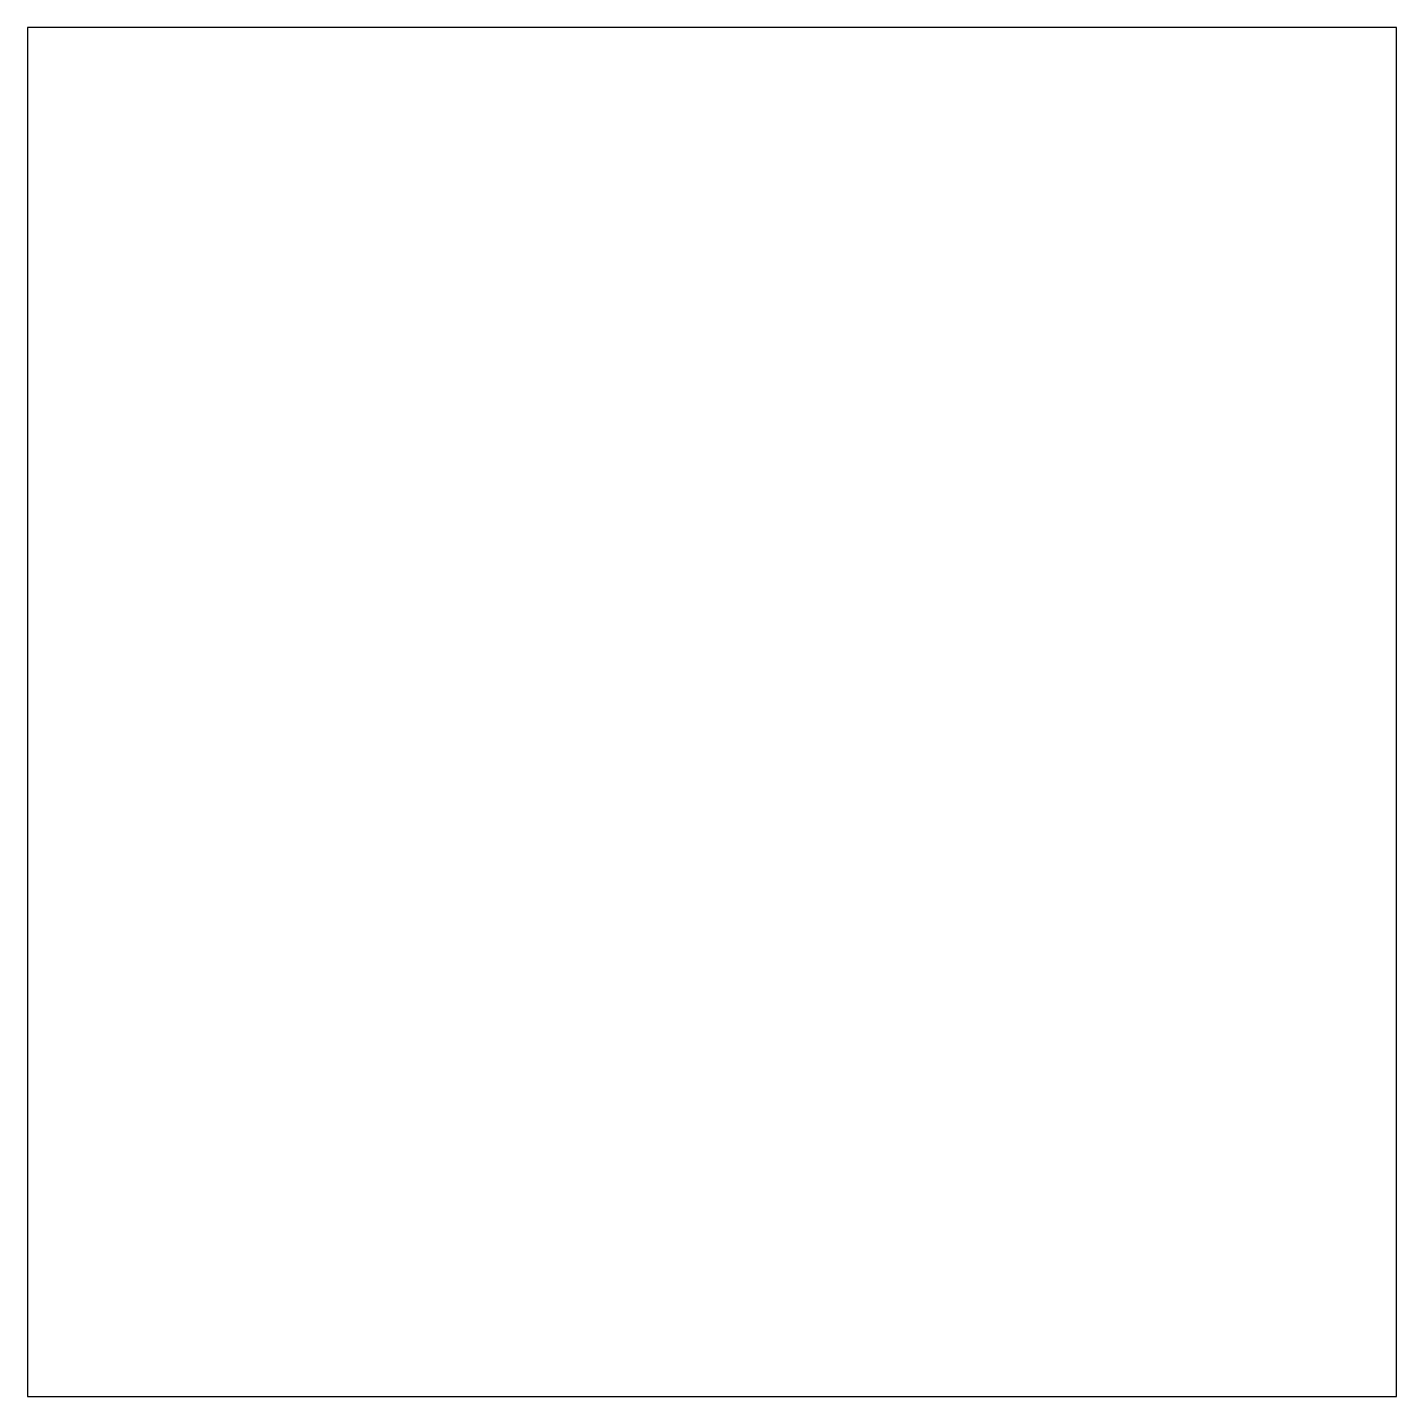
# Model space of a CAD drawing. Header units: millimetres. Extents: x 108 to 223, y -5 to 110.
import ezdxf

# ---------------------------------------------------------------- set-up
doc = ezdxf.new("R2010")
doc.units = ezdxf.units.MM
doc.layers.get('0').update_dxf_attribs({"linetype": 'CONTINUOUS'})

msp = doc.modelspace()

# ---------------------------------------------------------------- linework, layer by layer
msp.add_lwpolyline([(108, -4.799), (223, -4.799), (223, 110.201), (108, 110.201)], close=True)

doc.saveas('drawing.dxf')
